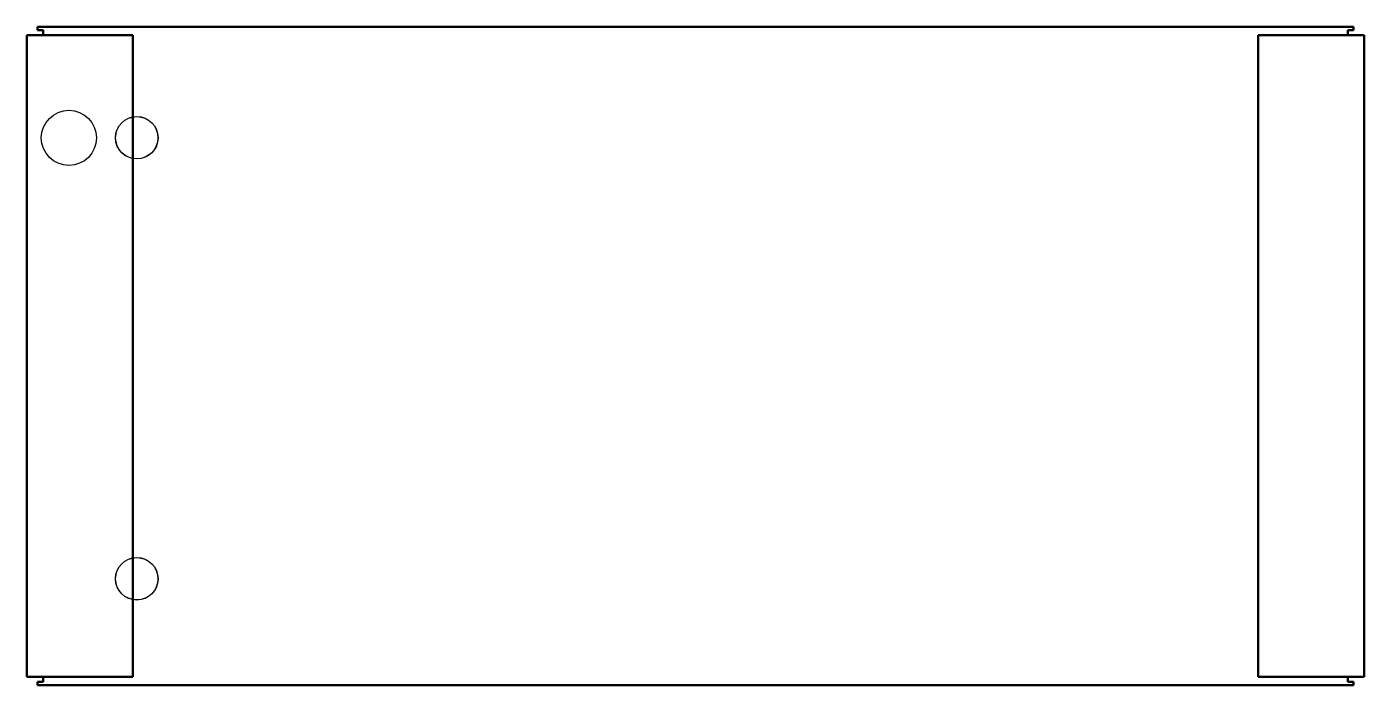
# Model space of a CAD drawing. Header units: inches. Extents: x 7 to 207, y 5 to 104.
import ezdxf

# ---------------------------------------------------------------- set-up
doc = ezdxf.new("R2010")
doc.units = ezdxf.units.IN
doc.header["$MEASUREMENT"] = 0
doc.layers.add('20', color=178, linetype='Continuous')
doc.layers.add('Visible (ANSI)', color=7, linetype='Continuous', lineweight=50)

msp = doc.modelspace()

# ---------------------------------------------------------------- linework, layer by layer
for centre, radius in [((13.15, 87.03), 4.13), ((23.31, 87.05), 3.18), ((23.31, 21.01), 3.18)]:
    msp.add_circle(centre, radius)
at = {"layer": '20'}
for centre, radius in [((13.15, 87.03), 4.13), ((23.31, 87.05), 3.17), ((23.31, 21.01), 3.17)]:
    msp.add_circle(centre, radius, dxfattribs=at)
at = {"layer": 'Visible (ANSI)'}
for p, q in [((6.84, 6.34), (6.84, 102.4)), ((6.84, 102.4), (9.28, 102.4)), ((8.47, 103.16), (8.47, 103.67)), ((8.47, 103.67), (205.42, 103.67)), ((9.28, 103.16), (8.47, 103.16)), ((9.28, 103.16), (9.28, 102.4)), ((22.71, 102.4), (9.28, 102.4)), ((22.71, 6.34), (22.71, 102.4)), ((191.17, 102.4), (191.17, 6.34)), ((204.6, 102.4), (191.17, 102.4)), ((204.6, 102.4), (204.6, 103.16)), ((204.6, 103.16), (205.42, 103.16)), ((204.6, 102.4), (207.04, 102.4)), ((205.42, 103.67), (205.42, 103.16)), ((207.04, 102.4), (207.04, 6.34)), ((9.28, 6.34), (6.84, 6.34)), ((9.28, 6.34), (22.71, 6.34)), ((9.28, 6.34), (9.28, 5.58)), ((191.17, 6.34), (204.6, 6.34)), ((207.04, 6.34), (204.6, 6.34)), ((204.6, 5.58), (204.6, 6.34)), ((9.28, 5.58), (8.47, 5.58)), ((8.47, 5.07), (8.47, 5.58)), ((205.42, 5.07), (8.47, 5.07)), ((204.6, 5.58), (205.42, 5.58)), ((205.42, 5.58), (205.42, 5.07))]:
    msp.add_line(p, q, dxfattribs=at)

doc.saveas('drawing.dxf')
